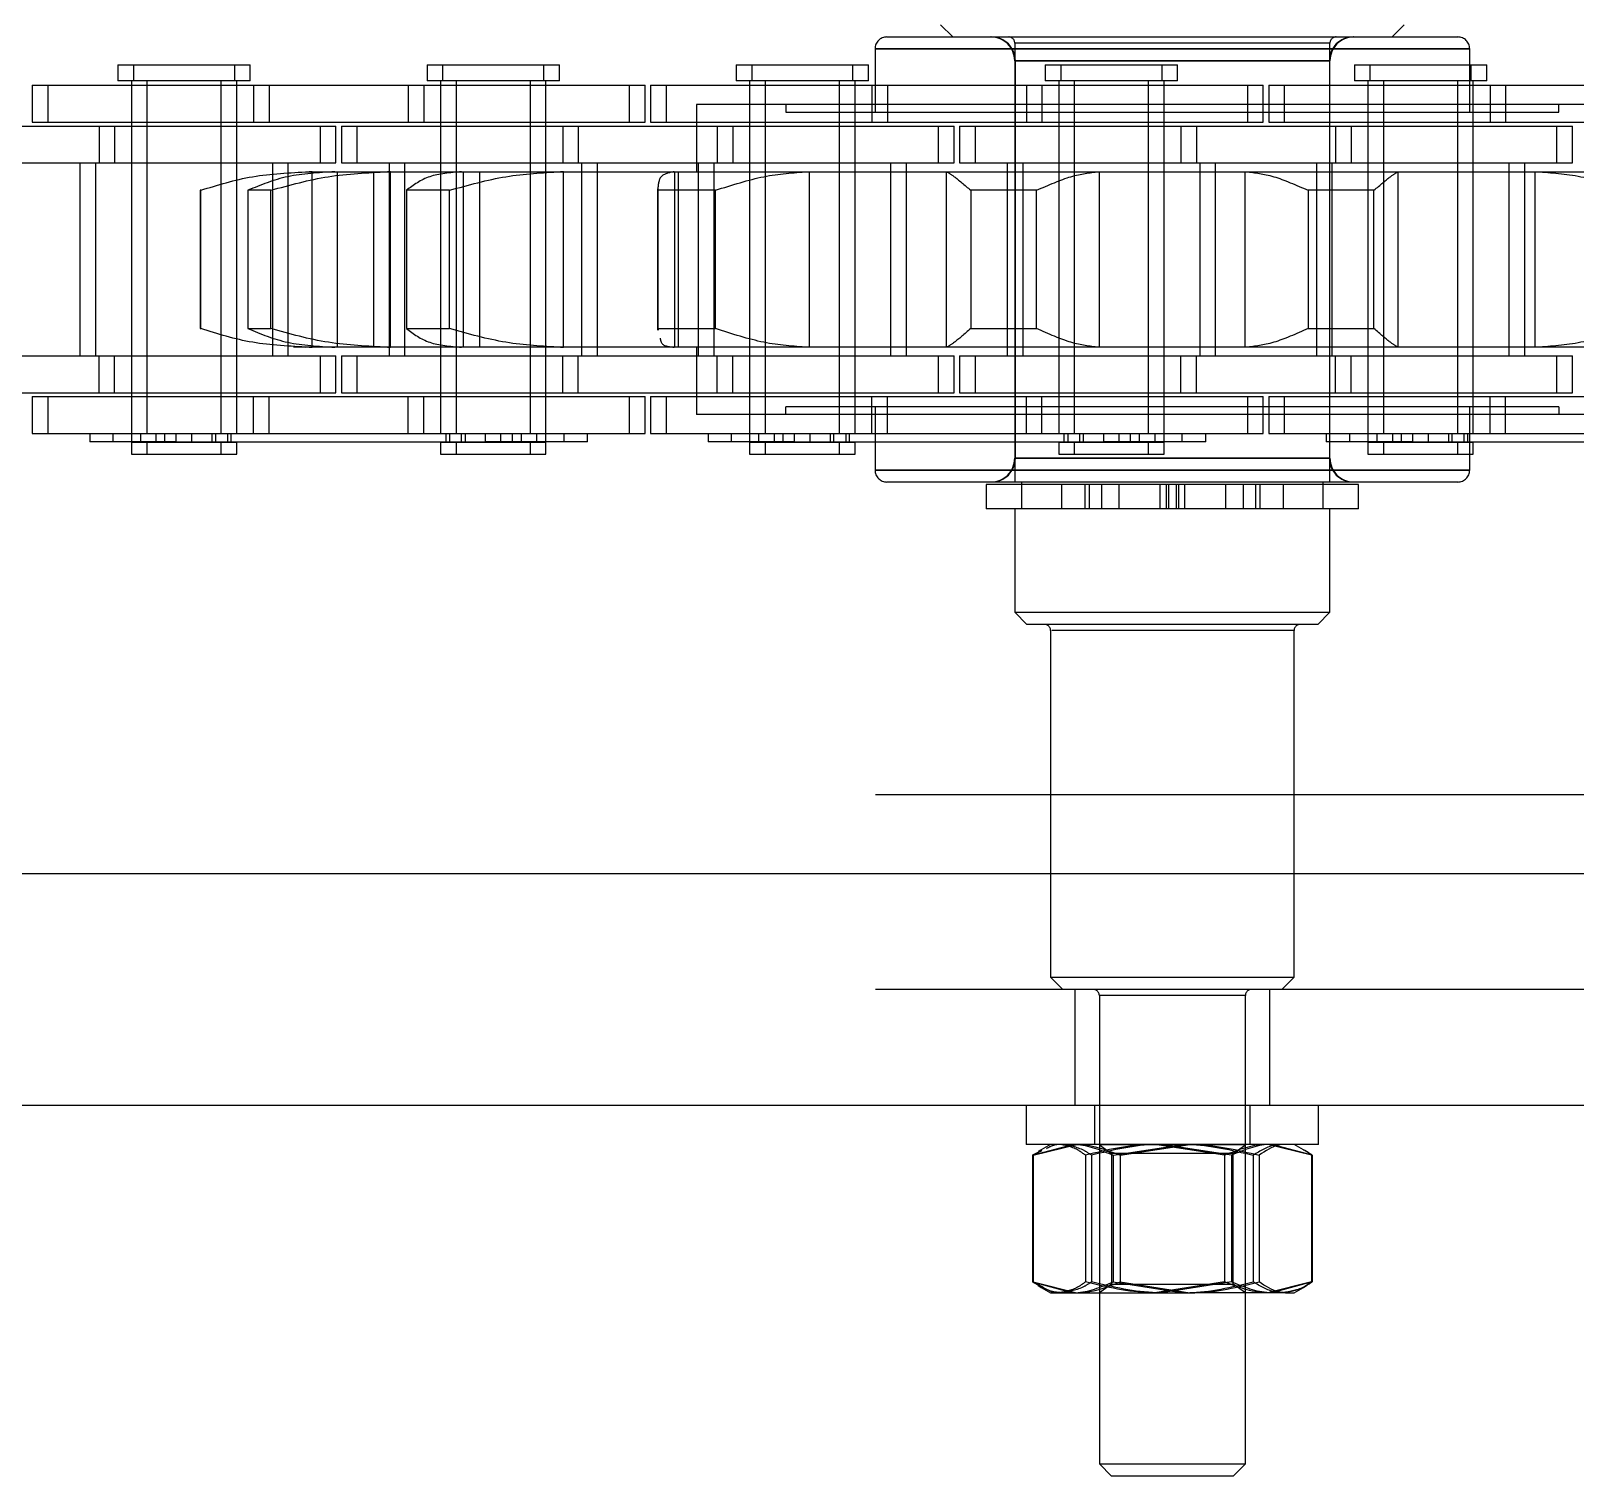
# Model space of a CAD drawing. Header units: metres. Extents: x 0 to 21025, y 0 to 14850.
# Drawn here: x 3496.2 to 3559.6, y 9031.4 to 9090.8 of the extents above; entities that cross this region are included whole.
import ezdxf

# ---------------------------------------------------------------- set-up
doc = ezdxf.new("R2010")
doc.units = ezdxf.units.M
doc.header["$LTSCALE"] = 25
doc.linetypes.add('HIDDEN2', pattern=[4.7625, 3.175, -1.5875])
doc.layers.add('SL4', color=4, linetype='Continuous')
doc.layers.add('ST1', color=7, linetype='HIDDEN2')

msp = doc.modelspace()

# ---------------------------------------------------------------- linework, layer by layer
at = {"layer": 'SL4'}
for p, q in [((2880.564, 9056.144), (4205.539, 9056.144)), ((4205.539, 9046.619), (2880.564, 9046.619)), ((3537.052, 9046.619), (3537.052, 9045.019)), ((3549.052, 9045.019), (3549.052, 9046.619)), ((3548.623, 9045.019), (3537.052, 9045.019)), ((3537.337, 9044.572), (3539.123, 9045.019)), ((3537.683, 9044.754), (3537.337, 9044.572)), ((3538.052, 9045.019), (3537.667, 9044.797)), ((3540.909, 9044.572), (3543.766, 9045.019)), ((3548.436, 9044.797), (3548.052, 9045.019)), ((3548.564, 9044.723), (3548.436, 9044.797)), ((3549.052, 9045.019), (3548.623, 9045.019)), ((3537.301, 9044.572), (3537.301, 9039.365)), ((3537.337, 9044.572), (3537.337, 9039.365)), ((3540.909, 9044.572), (3540.909, 9039.365)), ((3546.623, 9044.572), (3546.623, 9039.365)), ((3548.766, 9044.572), (3548.766, 9039.365)), ((3548.802, 9044.572), (3548.802, 9039.365)), ((3537.337, 9039.365), (3539.123, 9038.919)), ((3537.683, 9039.183), (3537.337, 9039.365)), ((3537.667, 9039.141), (3538.052, 9038.919)), ((3540.909, 9039.365), (3543.766, 9038.919)), ((3548.052, 9038.919), (3548.436, 9039.141)), ((3548.436, 9039.141), (3548.564, 9039.215)), ((3538.052, 9038.919), (3539.123, 9038.919)), ((3539.123, 9038.919), (3543.766, 9038.919)), ((3540.052, 9038.919), (3540.052, 9031.884)), ((3547.695, 9038.919), (3543.766, 9038.919)), ((3546.052, 9031.884), (3546.052, 9038.919)), ((3547.695, 9038.919), (3548.052, 9038.919)), ((3540.052, 9031.884), (3540.552, 9031.384)), ((3540.052, 9031.884), (3546.052, 9031.884)), ((3545.552, 9031.384), (3540.552, 9031.384)), ((3545.552, 9031.384), (3546.052, 9031.884))]:
    msp.add_line(p, q, dxfattribs=at)
for points, knots in [([(3539.123, 9045.019), (3539.165, 9045.018), (3539.768, 9045.012), (3540.359, 9044.784), (3540.909, 9044.572)], [0, 0, 0, 0, 0.070201, 1, 1, 1, 1]), ([(3543.766, 9045.019), (3543.834, 9045.018), (3544.798, 9045.012), (3545.744, 9044.784), (3546.623, 9044.572)], [0, 0, 0, 0, 0.070201, 1, 1, 1, 1]), ([(3547.695, 9045.019), (3547.597, 9045.012), (3547.234, 9044.987), (3546.881, 9044.747), (3546.623, 9044.572)], [0, 0, 0, 0, 0.2686336, 1, 1, 1, 1]), ([(3548.766, 9044.572), (3548.677, 9044.648), (3548.564, 9044.745), (3548.447, 9044.778), (3548.423, 9044.785)], [0, 0, 0, 0, 0.793753, 1, 1, 1, 1]), ([(3539.123, 9038.919), (3539.165, 9038.919), (3539.768, 9038.925), (3540.359, 9039.153), (3540.909, 9039.365)], [0, 0, 0, 0, 0.070201, 1, 1, 1, 1]), ([(3543.766, 9038.919), (3543.834, 9038.919), (3544.798, 9038.925), (3545.744, 9039.153), (3546.623, 9039.365)], [0, 0, 0, 0, 0.070201, 1, 1, 1, 1]), ([(3547.695, 9038.919), (3547.597, 9038.925), (3547.234, 9038.95), (3546.881, 9039.19), (3546.623, 9039.365)], [0, 0, 0, 0, 0.268634, 1, 1, 1, 1]), ([(3548.766, 9039.365), (3548.676, 9039.298), (3548.327, 9039.036), (3547.964, 9038.969), (3547.695, 9038.919)], [0, 0, 0, 0, 0.257551, 1, 1, 1, 1])]:
    msp.add_open_spline(points, degree=3, knots=knots, dxfattribs=at)
at = {"layer": 'ST1'}
for p, q in [((3533.527, 9091.029), (3534.027, 9090.529)), ((3552.077, 9090.529), (3552.577, 9091.029)), ((3531.325, 9090.529), (3554.778, 9090.529)), ((3530.837, 9090.04), (3530.837, 9087.44)), ((3530.837, 9090.04), (3555.267, 9090.04)), ((3555.267, 9090.04), (3530.837, 9090.04)), ((3549.527, 9090.279), (3536.577, 9090.279)), ((3549.527, 9090.279), (3536.577, 9090.279)), ((3536.577, 9090.279), (3536.577, 9072.239)), ((3549.527, 9072.239), (3549.527, 9090.279)), ((3555.267, 9087.44), (3555.267, 9090.04)), ((3499.731, 9089.384), (3504.528, 9089.384)), ((3499.731, 9089.384), (3499.731, 9088.725)), ((3500.37, 9089.384), (3500.37, 9088.725)), ((3504.528, 9089.384), (3505.167, 9089.384)), ((3504.528, 9088.725), (3504.528, 9089.384)), ((3505.167, 9088.725), (3505.167, 9089.384)), ((3512.431, 9089.384), (3517.228, 9089.384)), ((3512.431, 9089.384), (3512.431, 9088.725)), ((3513.07, 9089.384), (3513.07, 9088.725)), ((3517.228, 9089.384), (3517.867, 9089.384)), ((3517.228, 9088.725), (3517.228, 9089.384)), ((3517.867, 9088.725), (3517.867, 9089.384)), ((3525.131, 9089.384), (3529.928, 9089.384)), ((3525.131, 9089.384), (3525.131, 9088.725)), ((3525.77, 9089.384), (3525.77, 9088.725)), ((3529.928, 9089.384), (3530.567, 9089.384)), ((3529.928, 9088.725), (3529.928, 9089.384)), ((3530.567, 9088.725), (3530.567, 9089.384)), ((3536.577, 9089.551), (3536.577, 9073.216)), ((3549.502, 9089.551), (3536.601, 9089.551)), ((3536.601, 9073.216), (3536.601, 9089.551)), ((3536.601, 9089.551), (3549.502, 9089.551)), ((3537.831, 9089.384), (3542.628, 9089.384)), ((3537.831, 9089.384), (3537.831, 9088.725)), ((3538.47, 9089.384), (3538.47, 9088.725)), ((3542.628, 9089.384), (3543.267, 9089.384)), ((3542.628, 9088.725), (3542.628, 9089.384)), ((3543.267, 9088.725), (3543.267, 9089.384)), ((3549.502, 9089.551), (3549.502, 9073.216)), ((3549.527, 9073.216), (3549.527, 9089.551)), ((3550.531, 9089.384), (3555.328, 9089.384)), ((3550.531, 9089.384), (3550.531, 9088.725)), ((3551.17, 9089.384), (3551.17, 9088.725)), ((3555.328, 9089.384), (3555.967, 9089.384)), ((3555.328, 9088.725), (3555.328, 9089.384)), ((3555.967, 9088.725), (3555.967, 9089.384)), ((3496.21, 9088.541), (3505.305, 9088.541)), ((3496.21, 9088.541), (3496.21, 9087.021)), ((3496.849, 9088.541), (3496.849, 9087.021)), ((3504.528, 9088.725), (3499.731, 9088.725)), ((3500.285, 9088.725), (3500.285, 9074.227)), ((3500.285, 9088.541), (3500.285, 9087.021)), ((3500.924, 9088.725), (3500.924, 9074.227)), ((3500.924, 9088.541), (3500.924, 9087.021)), ((3503.975, 9074.227), (3503.975, 9088.725)), ((3503.975, 9087.021), (3503.975, 9088.541)), ((3505.167, 9088.725), (3504.528, 9088.725)), ((3504.614, 9074.227), (3504.614, 9088.725)), ((3504.614, 9087.021), (3504.614, 9088.541)), ((3505.305, 9088.541), (3505.305, 9087.021)), ((3505.305, 9088.541), (3511.655, 9088.541)), ((3505.944, 9088.541), (3505.944, 9087.021)), ((3511.655, 9088.541), (3511.655, 9087.021)), ((3511.655, 9088.541), (3520.75, 9088.541)), ((3512.294, 9088.541), (3512.294, 9087.021)), ((3517.228, 9088.725), (3512.431, 9088.725)), ((3512.985, 9088.725), (3512.985, 9074.227)), ((3512.985, 9088.541), (3512.985, 9087.021)), ((3513.624, 9088.725), (3513.624, 9074.227)), ((3513.624, 9088.541), (3513.624, 9087.021)), ((3516.675, 9074.227), (3516.675, 9088.725)), ((3516.675, 9087.021), (3516.675, 9088.541)), ((3517.867, 9088.725), (3517.228, 9088.725)), ((3517.314, 9074.227), (3517.314, 9088.725)), ((3517.314, 9087.021), (3517.314, 9088.541)), ((3520.75, 9088.541), (3521.389, 9088.541)), ((3520.75, 9087.021), (3520.75, 9088.541)), ((3521.389, 9087.021), (3521.389, 9088.541)), ((3521.61, 9088.541), (3530.705, 9088.541)), ((3521.61, 9088.541), (3521.61, 9087.021)), ((3522.249, 9088.541), (3522.249, 9087.021)), ((3529.928, 9088.725), (3525.131, 9088.725)), ((3525.685, 9088.725), (3525.685, 9074.227)), ((3525.685, 9088.541), (3525.685, 9087.021)), ((3526.324, 9088.725), (3526.324, 9074.227)), ((3526.324, 9088.541), (3526.324, 9087.021)), ((3529.375, 9074.227), (3529.375, 9088.725)), ((3529.375, 9087.021), (3529.375, 9088.541)), ((3530.567, 9088.725), (3529.928, 9088.725)), ((3530.014, 9074.227), (3530.014, 9088.725)), ((3530.014, 9087.021), (3530.014, 9088.541)), ((3530.705, 9088.541), (3530.705, 9087.021)), ((3530.705, 9088.541), (3537.055, 9088.541)), ((3531.344, 9088.541), (3531.344, 9087.021)), ((3537.055, 9088.541), (3537.055, 9087.021)), ((3537.055, 9088.541), (3546.15, 9088.541)), ((3537.694, 9088.541), (3537.694, 9087.021)), ((3542.628, 9088.725), (3537.831, 9088.725)), ((3538.385, 9088.725), (3538.385, 9074.227)), ((3538.385, 9088.541), (3538.385, 9087.021)), ((3539.024, 9088.725), (3539.024, 9074.227)), ((3539.024, 9088.541), (3539.024, 9087.021)), ((3542.075, 9074.227), (3542.075, 9088.725)), ((3542.075, 9087.021), (3542.075, 9088.541)), ((3543.267, 9088.725), (3542.628, 9088.725)), ((3542.714, 9074.227), (3542.714, 9088.725)), ((3542.714, 9087.021), (3542.714, 9088.541)), ((3546.15, 9088.541), (3546.789, 9088.541)), ((3546.15, 9087.021), (3546.15, 9088.541)), ((3546.789, 9087.021), (3546.789, 9088.541)), ((3547.01, 9088.541), (3556.105, 9088.541)), ((3547.01, 9088.541), (3547.01, 9087.021)), ((3547.649, 9088.541), (3547.649, 9087.021)), ((3555.328, 9088.725), (3550.531, 9088.725)), ((3551.085, 9088.725), (3551.085, 9074.227)), ((3551.085, 9088.541), (3551.085, 9087.021)), ((3551.724, 9088.725), (3551.724, 9074.227)), ((3551.724, 9088.541), (3551.724, 9087.021)), ((3554.775, 9074.227), (3554.775, 9088.725)), ((3554.775, 9087.021), (3554.775, 9088.541)), ((3555.967, 9088.725), (3555.328, 9088.725)), ((3555.414, 9074.227), (3555.414, 9088.725)), ((3555.414, 9087.021), (3555.414, 9088.541)), ((3556.105, 9088.541), (3556.105, 9087.021)), ((3556.105, 9088.541), (3562.455, 9088.541)), ((3556.744, 9088.541), (3556.744, 9087.021)), ((3562.596, 9087.759), (3523.508, 9087.759)), ((3523.508, 9087.759), (3523.508, 9084.989)), ((3527.172, 9087.759), (3527.172, 9087.44)), ((3527.172, 9087.44), (3558.931, 9087.44)), ((3558.931, 9087.44), (3558.931, 9087.759)), ((3492.605, 9086.869), (3498.955, 9086.869)), ((3496.21, 9087.021), (3505.305, 9087.021)), ((3498.955, 9086.869), (3498.955, 9085.349)), ((3498.955, 9086.869), (3508.05, 9086.869)), ((3499.594, 9086.869), (3499.594, 9085.349)), ((3500.285, 9086.869), (3500.285, 9085.349)), ((3500.924, 9086.869), (3500.924, 9085.349)), ((3503.975, 9085.349), (3503.975, 9086.869)), ((3504.614, 9085.349), (3504.614, 9086.869)), ((3505.305, 9087.021), (3511.655, 9087.021)), ((3508.05, 9086.869), (3508.689, 9086.869)), ((3508.05, 9085.349), (3508.05, 9086.869)), ((3508.689, 9085.349), (3508.689, 9086.869)), ((3508.91, 9086.869), (3518.005, 9086.869)), ((3508.91, 9086.869), (3508.91, 9085.349)), ((3509.549, 9086.869), (3509.549, 9085.349)), ((3511.655, 9087.021), (3520.75, 9087.021)), ((3512.985, 9086.869), (3512.985, 9085.349)), ((3513.624, 9086.869), (3513.624, 9085.349)), ((3516.675, 9085.349), (3516.675, 9086.869)), ((3517.314, 9085.349), (3517.314, 9086.869)), ((3518.005, 9086.869), (3518.005, 9085.349)), ((3518.005, 9086.869), (3524.355, 9086.869)), ((3518.644, 9086.869), (3518.644, 9085.349)), ((3520.75, 9087.021), (3521.389, 9087.021)), ((3521.61, 9087.021), (3530.705, 9087.021)), ((3524.355, 9086.869), (3524.355, 9085.349)), ((3524.355, 9086.869), (3533.45, 9086.869)), ((3524.994, 9086.869), (3524.994, 9085.349)), ((3525.685, 9086.869), (3525.685, 9085.349)), ((3526.324, 9086.869), (3526.324, 9085.349)), ((3529.375, 9085.349), (3529.375, 9086.869)), ((3530.014, 9085.349), (3530.014, 9086.869)), ((3530.705, 9087.021), (3537.055, 9087.021)), ((3533.45, 9086.869), (3534.089, 9086.869)), ((3533.45, 9085.349), (3533.45, 9086.869)), ((3534.089, 9085.349), (3534.089, 9086.869)), ((3534.31, 9086.869), (3543.405, 9086.869)), ((3534.31, 9086.869), (3534.31, 9085.349)), ((3534.949, 9086.869), (3534.949, 9085.349)), ((3537.055, 9087.021), (3546.15, 9087.021)), ((3538.385, 9086.869), (3538.385, 9085.349)), ((3539.024, 9086.869), (3539.024, 9085.349)), ((3542.075, 9085.349), (3542.075, 9086.869)), ((3542.714, 9085.349), (3542.714, 9086.869)), ((3543.405, 9086.869), (3543.405, 9085.349)), ((3543.405, 9086.869), (3549.755, 9086.869)), ((3544.044, 9086.869), (3544.044, 9085.349)), ((3546.15, 9087.021), (3546.789, 9087.021)), ((3547.01, 9087.021), (3556.105, 9087.021)), ((3549.755, 9086.869), (3549.755, 9085.349)), ((3549.755, 9086.869), (3558.85, 9086.869)), ((3550.394, 9086.869), (3550.394, 9085.349)), ((3551.085, 9086.869), (3551.085, 9085.349)), ((3551.724, 9086.869), (3551.724, 9085.349)), ((3554.775, 9085.349), (3554.775, 9086.869)), ((3555.414, 9085.349), (3555.414, 9086.869)), ((3556.105, 9087.021), (3562.455, 9087.021)), ((3558.85, 9086.869), (3559.489, 9086.869)), ((3558.85, 9085.349), (3558.85, 9086.869)), ((3559.489, 9085.349), (3559.489, 9086.869)), ((3492.605, 9085.349), (3498.955, 9085.349)), ((3498.17, 9085.349), (3498.17, 9077.419)), ((3498.809, 9085.349), (3498.809, 9077.419)), ((3498.955, 9085.349), (3508.05, 9085.349)), ((3500.285, 9085.349), (3500.285, 9077.419)), ((3500.924, 9085.349), (3500.924, 9077.419)), ((3503.975, 9077.419), (3503.975, 9085.349)), ((3504.614, 9077.419), (3504.614, 9085.349)), ((3506.09, 9077.419), (3506.09, 9085.349)), ((3506.729, 9077.419), (3506.729, 9085.349)), ((3508.05, 9085.349), (3508.689, 9085.349)), ((3508.91, 9085.349), (3518.005, 9085.349)), ((3510.87, 9085.349), (3510.87, 9077.419)), ((3511.509, 9085.349), (3511.509, 9077.419)), ((3512.985, 9085.349), (3512.985, 9077.419)), ((3513.624, 9085.349), (3513.624, 9077.419)), ((3516.675, 9077.419), (3516.675, 9085.349)), ((3517.314, 9077.419), (3517.314, 9085.349)), ((3518.005, 9085.349), (3524.355, 9085.349)), ((3518.79, 9077.419), (3518.79, 9085.349)), ((3519.429, 9077.419), (3519.429, 9085.349)), ((3523.57, 9085.349), (3523.57, 9077.419)), ((3524.209, 9085.349), (3524.209, 9077.419)), ((3524.355, 9085.349), (3533.45, 9085.349)), ((3525.685, 9085.349), (3525.685, 9077.419)), ((3526.324, 9085.349), (3526.324, 9077.419)), ((3529.375, 9077.419), (3529.375, 9085.349)), ((3530.014, 9077.419), (3530.014, 9085.349)), ((3531.49, 9077.419), (3531.49, 9085.349)), ((3532.129, 9077.419), (3532.129, 9085.349)), ((3533.45, 9085.349), (3534.089, 9085.349)), ((3534.31, 9085.349), (3543.405, 9085.349)), ((3536.27, 9085.349), (3536.27, 9077.419)), ((3536.909, 9085.349), (3536.909, 9077.419)), ((3538.385, 9085.349), (3538.385, 9077.419)), ((3539.024, 9085.349), (3539.024, 9077.419)), ((3542.075, 9077.419), (3542.075, 9085.349)), ((3542.714, 9077.419), (3542.714, 9085.349)), ((3543.405, 9085.349), (3549.755, 9085.349)), ((3544.19, 9077.419), (3544.19, 9085.349)), ((3544.829, 9077.419), (3544.829, 9085.349)), ((3548.97, 9085.349), (3548.97, 9077.419)), ((3549.609, 9085.349), (3549.609, 9077.419)), ((3549.755, 9085.349), (3558.85, 9085.349)), ((3551.085, 9085.349), (3551.085, 9077.419)), ((3551.724, 9085.349), (3551.724, 9077.419)), ((3554.775, 9077.419), (3554.775, 9085.349)), ((3555.414, 9077.419), (3555.414, 9085.349)), ((3556.89, 9077.419), (3556.89, 9085.349)), ((3557.529, 9077.419), (3557.529, 9085.349)), ((3558.85, 9085.349), (3559.489, 9085.349)), ((3507.444, 9084.989), (3507.585, 9084.989)), ((3507.585, 9084.989), (3507.711, 9084.989)), ((3507.711, 9084.989), (3507.585, 9084.989)), ((3507.711, 9077.779), (3507.711, 9084.989)), ((3507.711, 9084.989), (3508.642, 9084.989)), ((3508.642, 9084.989), (3510.806, 9084.989)), ((3508.751, 9077.779), (3508.751, 9084.989)), ((3510.249, 9077.779), (3510.249, 9084.989)), ((3510.806, 9084.989), (3510.935, 9084.989)), ((3510.935, 9084.989), (3510.806, 9084.989)), ((3510.935, 9077.779), (3510.935, 9084.989)), ((3510.935, 9084.989), (3513.848, 9084.989)), ((3513.848, 9084.989), (3517.917, 9084.989)), ((3513.927, 9077.779), (3513.927, 9084.989)), ((3514.596, 9077.779), (3514.596, 9084.989)), ((3517.917, 9084.989), (3518.032, 9084.989)), ((3518.032, 9084.989), (3517.917, 9084.989)), ((3518.032, 9077.779), (3518.032, 9084.989)), ((3518.032, 9084.989), (3522.578, 9084.989)), ((3522.578, 9084.989), (3528.059, 9084.989)), ((3522.616, 9077.779), (3522.616, 9084.989)), ((3522.766, 9077.779), (3522.766, 9084.989)), ((3528.059, 9084.989), (3528.147, 9084.989)), ((3528.147, 9077.779), (3528.147, 9084.989)), ((3528.147, 9084.989), (3533.77, 9084.989)), ((3533.77, 9077.779), (3533.77, 9084.989)), ((3533.77, 9084.989), (3533.776, 9084.989)), ((3533.776, 9084.989), (3540.01, 9084.989)), ((3540.01, 9084.989), (3540.06, 9084.989)), ((3540.06, 9077.779), (3540.06, 9084.989)), ((3540.06, 9084.989), (3546.043, 9084.989)), ((3546.043, 9077.779), (3546.043, 9084.989)), ((3546.043, 9084.989), (3546.094, 9084.989)), ((3546.094, 9084.989), (3552.327, 9084.989)), ((3552.327, 9084.989), (3552.333, 9084.989)), ((3552.333, 9077.779), (3552.333, 9084.989)), ((3552.333, 9084.989), (3557.956, 9084.989)), ((3557.956, 9077.779), (3557.956, 9084.989)), ((3557.956, 9084.989), (3558.044, 9084.989)), ((3558.044, 9084.989), (3563.526, 9084.989)), ((3503.135, 9084.227), (3503.112, 9084.227)), ((3503.112, 9084.227), (3503.112, 9078.541)), ((3503.135, 9078.541), (3503.135, 9084.227)), ((3506.012, 9084.227), (3505.073, 9084.227)), ((3505.073, 9084.227), (3505.073, 9078.541)), ((3506.012, 9078.541), (3506.012, 9084.227)), ((3513.356, 9084.227), (3511.592, 9084.227)), ((3511.592, 9084.227), (3511.592, 9078.541)), ((3513.356, 9078.541), (3513.356, 9084.227)), ((3521.904, 9084.284), (3521.904, 9078.483)), ((3524.281, 9084.227), (3521.906, 9084.227)), ((3521.906, 9084.227), (3521.906, 9078.541)), ((3524.281, 9078.541), (3524.281, 9084.227)), ((3537.471, 9084.227), (3534.77, 9084.227)), ((3534.77, 9084.227), (3534.77, 9078.541)), ((3537.471, 9078.541), (3537.471, 9084.227)), ((3548.632, 9084.227), (3548.632, 9078.541)), ((3551.334, 9084.227), (3548.632, 9084.227)), ((3551.334, 9078.541), (3551.334, 9084.227)), ((3503.112, 9078.541), (3503.135, 9078.541)), ((3505.073, 9078.541), (3506.012, 9078.541)), ((3511.592, 9078.541), (3513.356, 9078.541)), ((3521.906, 9078.541), (3524.281, 9078.541)), ((3521.906, 9078.541), (3521.921, 9078.483)), ((3534.77, 9078.541), (3537.471, 9078.541)), ((3548.632, 9078.541), (3551.334, 9078.541)), ((3506.948, 9077.788), (3507.444, 9077.779)), ((3507.585, 9077.779), (3507.444, 9077.779)), ((3507.711, 9077.779), (3507.585, 9077.779)), ((3507.585, 9077.779), (3507.711, 9077.779)), ((3508.642, 9077.779), (3507.711, 9077.779)), ((3510.806, 9077.779), (3508.642, 9077.779)), ((3510.935, 9077.779), (3510.806, 9077.779)), ((3510.806, 9077.779), (3510.935, 9077.779)), ((3513.848, 9077.779), (3510.935, 9077.779)), ((3517.917, 9077.779), (3513.848, 9077.779)), ((3518.032, 9077.779), (3517.917, 9077.779)), ((3517.917, 9077.779), (3518.032, 9077.779)), ((3522.578, 9077.779), (3518.032, 9077.779)), ((3528.059, 9077.779), (3522.578, 9077.779)), ((3523.508, 9077.779), (3523.508, 9075.009)), ((3528.147, 9077.779), (3528.059, 9077.779)), ((3533.77, 9077.779), (3528.147, 9077.779)), ((3533.776, 9077.779), (3533.77, 9077.779)), ((3540.01, 9077.779), (3533.776, 9077.779)), ((3540.06, 9077.779), (3540.01, 9077.779)), ((3546.043, 9077.779), (3540.06, 9077.779)), ((3546.094, 9077.779), (3546.043, 9077.779)), ((3552.327, 9077.779), (3546.094, 9077.779)), ((3552.333, 9077.779), (3552.327, 9077.779)), ((3557.956, 9077.779), (3552.333, 9077.779)), ((3558.044, 9077.779), (3557.956, 9077.779)), ((3563.526, 9077.779), (3558.044, 9077.779)), ((3492.605, 9077.419), (3498.955, 9077.419)), ((3498.955, 9075.899), (3498.955, 9077.419)), ((3498.955, 9077.419), (3508.05, 9077.419)), ((3499.594, 9075.899), (3499.594, 9077.419)), ((3500.285, 9077.419), (3500.285, 9075.899)), ((3500.924, 9077.419), (3500.924, 9075.899)), ((3503.975, 9075.899), (3503.975, 9077.419)), ((3504.614, 9075.899), (3504.614, 9077.419)), ((3508.05, 9077.419), (3508.689, 9077.419)), ((3508.05, 9075.899), (3508.05, 9077.419)), ((3508.689, 9075.899), (3508.689, 9077.419)), ((3508.91, 9077.419), (3518.005, 9077.419)), ((3508.91, 9077.419), (3508.91, 9075.899)), ((3509.549, 9077.419), (3509.549, 9075.899)), ((3512.985, 9077.419), (3512.985, 9075.899)), ((3513.624, 9077.419), (3513.624, 9075.899)), ((3516.675, 9075.899), (3516.675, 9077.419)), ((3517.314, 9075.899), (3517.314, 9077.419)), ((3518.005, 9075.899), (3518.005, 9077.419)), ((3518.005, 9077.419), (3524.355, 9077.419)), ((3518.644, 9075.899), (3518.644, 9077.419)), ((3524.355, 9075.899), (3524.355, 9077.419)), ((3524.355, 9077.419), (3533.45, 9077.419)), ((3524.994, 9075.899), (3524.994, 9077.419)), ((3525.685, 9077.419), (3525.685, 9075.899)), ((3526.324, 9077.419), (3526.324, 9075.899)), ((3529.375, 9075.899), (3529.375, 9077.419)), ((3530.014, 9075.899), (3530.014, 9077.419)), ((3533.45, 9077.419), (3534.089, 9077.419)), ((3533.45, 9075.899), (3533.45, 9077.419)), ((3534.089, 9075.899), (3534.089, 9077.419)), ((3534.31, 9077.419), (3543.405, 9077.419)), ((3534.31, 9077.419), (3534.31, 9075.899)), ((3534.949, 9077.419), (3534.949, 9075.899)), ((3538.385, 9077.419), (3538.385, 9075.899)), ((3539.024, 9077.419), (3539.024, 9075.899)), ((3542.075, 9075.899), (3542.075, 9077.419)), ((3542.714, 9075.899), (3542.714, 9077.419)), ((3543.405, 9075.899), (3543.405, 9077.419)), ((3543.405, 9077.419), (3549.755, 9077.419)), ((3544.044, 9075.899), (3544.044, 9077.419)), ((3549.755, 9075.899), (3549.755, 9077.419)), ((3549.755, 9077.419), (3558.85, 9077.419)), ((3550.394, 9075.899), (3550.394, 9077.419)), ((3551.085, 9077.419), (3551.085, 9075.899)), ((3551.724, 9077.419), (3551.724, 9075.899)), ((3554.775, 9075.899), (3554.775, 9077.419)), ((3555.414, 9075.899), (3555.414, 9077.419)), ((3558.85, 9077.419), (3559.489, 9077.419)), ((3558.85, 9075.899), (3558.85, 9077.419)), ((3559.489, 9075.899), (3559.489, 9077.419)), ((3492.605, 9075.899), (3498.955, 9075.899)), ((3498.955, 9075.899), (3508.05, 9075.899)), ((3508.05, 9075.899), (3508.689, 9075.899)), ((3508.91, 9075.899), (3518.005, 9075.899)), ((3518.005, 9075.899), (3524.355, 9075.899)), ((3524.355, 9075.899), (3533.45, 9075.899)), ((3533.45, 9075.899), (3534.089, 9075.899)), ((3534.31, 9075.899), (3543.405, 9075.899)), ((3543.405, 9075.899), (3549.755, 9075.899)), ((3549.755, 9075.899), (3558.85, 9075.899)), ((3558.85, 9075.899), (3559.489, 9075.899)), ((3496.21, 9075.747), (3505.305, 9075.747)), ((3496.21, 9075.747), (3496.21, 9074.227)), ((3496.849, 9075.747), (3496.849, 9074.227)), ((3500.285, 9075.747), (3500.285, 9073.894)), ((3500.924, 9075.747), (3500.924, 9074.227)), ((3503.975, 9074.227), (3503.975, 9075.747)), ((3504.614, 9074.227), (3504.614, 9075.747)), ((3505.305, 9074.227), (3505.305, 9075.747)), ((3505.305, 9075.747), (3511.655, 9075.747)), ((3505.944, 9074.227), (3505.944, 9075.747)), ((3511.655, 9074.227), (3511.655, 9075.747)), ((3511.655, 9075.747), (3520.75, 9075.747)), ((3512.294, 9074.227), (3512.294, 9075.747)), ((3512.985, 9075.747), (3512.985, 9074.227)), ((3513.624, 9075.747), (3513.624, 9074.227)), ((3516.675, 9074.227), (3516.675, 9075.747)), ((3517.314, 9073.894), (3517.314, 9075.747)), ((3520.75, 9075.747), (3521.389, 9075.747)), ((3520.75, 9074.227), (3520.75, 9075.747)), ((3521.389, 9074.227), (3521.389, 9075.747)), ((3521.61, 9075.747), (3530.705, 9075.747)), ((3521.61, 9075.747), (3521.61, 9074.227)), ((3522.249, 9075.747), (3522.249, 9074.227)), ((3525.685, 9075.747), (3525.685, 9073.894)), ((3526.324, 9075.747), (3526.324, 9074.227)), ((3527.172, 9075.009), (3527.172, 9075.327)), ((3558.931, 9075.327), (3527.172, 9075.327)), ((3529.375, 9074.227), (3529.375, 9075.747)), ((3530.014, 9074.227), (3530.014, 9075.747)), ((3530.705, 9074.227), (3530.705, 9075.747)), ((3530.705, 9075.747), (3537.055, 9075.747)), ((3530.837, 9075.327), (3530.837, 9072.727)), ((3531.344, 9074.227), (3531.344, 9075.747)), ((3537.055, 9074.227), (3537.055, 9075.747)), ((3537.055, 9075.747), (3546.15, 9075.747)), ((3537.694, 9074.227), (3537.694, 9075.747)), ((3538.385, 9075.747), (3538.385, 9074.227)), ((3539.024, 9075.747), (3539.024, 9074.227)), ((3542.075, 9074.227), (3542.075, 9075.747)), ((3542.714, 9073.894), (3542.714, 9075.747)), ((3546.15, 9075.747), (3546.789, 9075.747)), ((3546.15, 9074.227), (3546.15, 9075.747)), ((3546.789, 9074.227), (3546.789, 9075.747)), ((3547.01, 9075.747), (3556.105, 9075.747)), ((3547.01, 9075.747), (3547.01, 9074.227)), ((3547.649, 9075.747), (3547.649, 9074.227)), ((3551.085, 9075.747), (3551.085, 9073.894)), ((3551.724, 9075.747), (3551.724, 9074.227)), ((3554.775, 9074.227), (3554.775, 9075.747)), ((3555.267, 9072.727), (3555.267, 9075.327)), ((3555.414, 9074.227), (3555.414, 9075.747)), ((3556.105, 9074.227), (3556.105, 9075.747)), ((3556.105, 9075.747), (3562.455, 9075.747)), ((3556.744, 9074.227), (3556.744, 9075.747)), ((3558.931, 9075.327), (3558.931, 9075.009)), ((3562.596, 9075.009), (3523.508, 9075.009)), ((3496.21, 9074.227), (3505.305, 9074.227)), ((3498.578, 9074.227), (3498.578, 9073.894)), ((3502.13, 9073.894), (3498.578, 9073.894)), ((3499.538, 9073.894), (3499.538, 9074.227)), ((3500.654, 9074.227), (3500.654, 9073.858)), ((3501.293, 9074.227), (3501.293, 9073.858)), ((3501.662, 9073.894), (3501.662, 9074.227)), ((3502.13, 9073.894), (3502.13, 9074.227)), ((3502.13, 9073.894), (3514.83, 9073.894)), ((3502.769, 9073.894), (3502.769, 9074.227)), ((3503.606, 9073.858), (3503.606, 9074.227)), ((3503.749, 9073.894), (3503.749, 9074.227)), ((3504.245, 9073.858), (3504.245, 9074.227)), ((3504.388, 9073.894), (3504.388, 9074.227)), ((3505.305, 9074.227), (3511.655, 9074.227)), ((3511.655, 9074.227), (3520.75, 9074.227)), ((3513.211, 9073.894), (3513.211, 9074.227)), ((3513.354, 9074.227), (3513.354, 9073.858)), ((3513.85, 9073.894), (3513.85, 9074.227)), ((3513.993, 9074.227), (3513.993, 9073.858)), ((3514.83, 9073.894), (3514.83, 9074.227)), ((3518.061, 9073.894), (3514.83, 9073.894)), ((3515.469, 9073.894), (3515.469, 9074.227)), ((3515.937, 9073.894), (3515.937, 9074.227)), ((3516.306, 9073.858), (3516.306, 9074.227)), ((3516.945, 9073.858), (3516.945, 9074.227)), ((3518.061, 9073.894), (3518.061, 9074.227)), ((3519.021, 9073.894), (3518.061, 9073.894)), ((3519.021, 9073.894), (3519.021, 9074.227)), ((3520.75, 9074.227), (3521.389, 9074.227)), ((3521.61, 9074.227), (3530.705, 9074.227)), ((3523.978, 9074.227), (3523.978, 9073.894)), ((3527.53, 9073.894), (3523.978, 9073.894)), ((3524.938, 9073.894), (3524.938, 9074.227)), ((3526.054, 9074.227), (3526.054, 9073.858)), ((3526.693, 9074.227), (3526.693, 9073.858)), ((3527.062, 9073.894), (3527.062, 9074.227)), ((3527.53, 9073.894), (3527.53, 9074.227)), ((3527.53, 9073.894), (3540.23, 9073.894)), ((3528.169, 9073.894), (3528.169, 9074.227)), ((3529.006, 9073.858), (3529.006, 9074.227)), ((3529.149, 9073.894), (3529.149, 9074.227)), ((3529.645, 9073.858), (3529.645, 9074.227)), ((3529.788, 9073.894), (3529.788, 9074.227)), ((3530.705, 9074.227), (3537.055, 9074.227)), ((3537.055, 9074.227), (3546.15, 9074.227)), ((3538.611, 9073.894), (3538.611, 9074.227)), ((3538.754, 9074.227), (3538.754, 9073.858)), ((3539.25, 9073.894), (3539.25, 9074.227)), ((3539.393, 9074.227), (3539.393, 9073.858)), ((3540.23, 9073.894), (3540.23, 9074.227)), ((3543.461, 9073.894), (3540.23, 9073.894)), ((3540.869, 9073.894), (3540.869, 9074.227)), ((3541.337, 9073.894), (3541.337, 9074.227)), ((3541.706, 9073.858), (3541.706, 9074.227)), ((3542.345, 9073.858), (3542.345, 9074.227)), ((3543.461, 9073.894), (3543.461, 9074.227)), ((3544.421, 9073.894), (3543.461, 9073.894)), ((3544.421, 9073.894), (3544.421, 9074.227)), ((3546.15, 9074.227), (3546.789, 9074.227)), ((3547.01, 9074.227), (3556.105, 9074.227)), ((3549.378, 9074.227), (3549.378, 9073.894)), ((3552.93, 9073.894), (3549.378, 9073.894)), ((3550.338, 9073.894), (3550.338, 9074.227)), ((3551.454, 9074.227), (3551.454, 9073.858)), ((3552.093, 9074.227), (3552.093, 9073.858)), ((3552.462, 9073.894), (3552.462, 9074.227)), ((3552.93, 9073.894), (3552.93, 9074.227)), ((3552.93, 9073.894), (3565.63, 9073.894)), ((3553.569, 9073.894), (3553.569, 9074.227)), ((3554.406, 9073.858), (3554.406, 9074.227)), ((3554.549, 9073.894), (3554.549, 9074.227)), ((3555.045, 9073.858), (3555.045, 9074.227)), ((3555.188, 9073.894), (3555.188, 9074.227)), ((3556.105, 9074.227), (3562.455, 9074.227)), ((3503.975, 9073.858), (3500.285, 9073.858)), ((3500.285, 9073.858), (3500.285, 9073.384)), ((3500.285, 9073.384), (3503.975, 9073.384)), ((3500.924, 9073.858), (3500.924, 9073.384)), ((3504.614, 9073.858), (3503.975, 9073.858)), ((3503.975, 9073.384), (3503.975, 9073.858)), ((3503.975, 9073.384), (3504.614, 9073.384)), ((3504.614, 9073.384), (3504.614, 9073.858)), ((3516.675, 9073.858), (3512.985, 9073.858)), ((3512.985, 9073.858), (3512.985, 9073.384)), ((3512.985, 9073.384), (3516.675, 9073.384)), ((3513.624, 9073.858), (3513.624, 9073.384)), ((3517.314, 9073.858), (3516.675, 9073.858)), ((3516.675, 9073.384), (3516.675, 9073.858)), ((3516.675, 9073.384), (3517.314, 9073.384)), ((3517.314, 9073.384), (3517.314, 9073.858)), ((3529.375, 9073.858), (3525.685, 9073.858)), ((3525.685, 9073.858), (3525.685, 9073.384)), ((3525.685, 9073.384), (3529.375, 9073.384)), ((3526.324, 9073.858), (3526.324, 9073.384)), ((3530.014, 9073.858), (3529.375, 9073.858)), ((3529.375, 9073.384), (3529.375, 9073.858)), ((3529.375, 9073.384), (3530.014, 9073.384)), ((3530.014, 9073.384), (3530.014, 9073.858)), ((3542.075, 9073.858), (3538.385, 9073.858)), ((3538.385, 9073.858), (3538.385, 9073.384)), ((3538.385, 9073.384), (3542.075, 9073.384)), ((3539.024, 9073.858), (3539.024, 9073.384)), ((3542.714, 9073.858), (3542.075, 9073.858)), ((3542.075, 9073.384), (3542.075, 9073.858)), ((3542.075, 9073.384), (3542.714, 9073.384)), ((3542.714, 9073.384), (3542.714, 9073.858)), ((3554.775, 9073.858), (3551.085, 9073.858)), ((3551.085, 9073.858), (3551.085, 9073.384)), ((3551.085, 9073.384), (3554.775, 9073.384)), ((3551.724, 9073.858), (3551.724, 9073.384)), ((3555.414, 9073.858), (3554.775, 9073.858)), ((3554.775, 9073.384), (3554.775, 9073.858)), ((3554.775, 9073.384), (3555.414, 9073.384)), ((3555.414, 9073.384), (3555.414, 9073.858)), ((3530.837, 9072.727), (3555.267, 9072.727)), ((3555.267, 9072.727), (3530.837, 9072.727)), ((3549.502, 9073.216), (3536.601, 9073.216)), ((3536.601, 9073.216), (3549.502, 9073.216)), ((3531.325, 9072.239), (3554.778, 9072.239)), ((3550.695, 9072.139), (3535.408, 9072.139)), ((3535.408, 9072.139), (3535.408, 9071.139)), ((3536.852, 9072.239), (3536.852, 9071.139)), ((3536.852, 9072.139), (3536.852, 9071.139)), ((3538.504, 9072.139), (3538.504, 9071.139)), ((3539.455, 9072.139), (3539.455, 9071.139)), ((3539.631, 9072.139), (3539.631, 9071.139)), ((3540.147, 9072.139), (3540.147, 9071.139)), ((3540.852, 9072.139), (3540.852, 9071.139)), ((3542.552, 9071.139), (3542.552, 9072.139)), ((3542.802, 9072.139), (3542.802, 9071.139)), ((3542.89, 9072.139), (3542.89, 9071.139)), ((3543.213, 9072.139), (3543.213, 9071.139)), ((3543.302, 9072.139), (3543.302, 9071.139)), ((3543.552, 9072.139), (3543.552, 9071.139)), ((3545.252, 9071.139), (3545.252, 9072.139)), ((3545.956, 9072.139), (3545.956, 9071.139)), ((3546.473, 9072.139), (3546.473, 9071.139)), ((3546.648, 9072.139), (3546.648, 9071.139)), ((3547.599, 9072.139), (3547.599, 9071.139)), ((3549.252, 9071.139), (3549.252, 9072.239)), ((3549.252, 9071.139), (3549.252, 9072.139)), ((3550.695, 9071.139), (3550.695, 9072.139)), ((3550.695, 9071.139), (3535.408, 9071.139)), ((3536.577, 9071.139), (3536.577, 9066.884)), ((3549.527, 9066.884), (3549.527, 9071.139)), ((3536.577, 9066.884), (3549.527, 9066.884)), ((3536.577, 9066.884), (3537.077, 9066.384)), ((3549.027, 9066.384), (3537.077, 9066.384)), ((3549.027, 9066.384), (3549.527, 9066.884)), ((3538.052, 9066.134), (3538.052, 9051.884)), ((3548.052, 9066.134), (3538.098, 9066.134)), ((3548.052, 9066.134), (3538.098, 9066.134)), ((3548.052, 9051.884), (3548.052, 9066.134)), ((4205.539, 9059.381), (2880.564, 9059.381)), ((2880.564, 9056.144), (4205.539, 9056.144)), ((3538.052, 9051.884), (3548.052, 9051.884)), ((3538.052, 9051.884), (3538.552, 9051.384)), ((3547.552, 9051.384), (3548.052, 9051.884)), ((4205.539, 9051.381), (2880.564, 9051.381)), ((3547.552, 9051.384), (3538.552, 9051.384)), ((3539.052, 9051.381), (3539.052, 9046.619)), ((3546.052, 9051.134), (3540.052, 9051.134)), ((3546.052, 9051.134), (3540.052, 9051.134)), ((3540.052, 9051.134), (3540.052, 9038.919)), ((3546.052, 9038.919), (3546.052, 9051.134)), ((3547.052, 9046.619), (3547.052, 9051.381)), ((3539.852, 9046.619), (3539.852, 9045.019)), ((3546.252, 9045.019), (3546.252, 9046.619)), ((3537.301, 9044.572), (3538.961, 9045.019)), ((3537.558, 9044.692), (3537.301, 9044.572)), ((3537.667, 9044.797), (3537.539, 9044.723)), ((3540.052, 9045.019), (3540.052, 9044.993)), ((3545.837, 9044.993), (3540.052, 9044.993)), ((3540.052, 9044.993), (3540.552, 9044.643)), ((3540.62, 9044.572), (3543.495, 9045.019)), ((3545.195, 9044.572), (3542.337, 9045.019)), ((3545.483, 9044.572), (3542.608, 9045.019)), ((3545.552, 9044.643), (3546.052, 9044.993)), ((3546.052, 9044.993), (3545.837, 9044.993)), ((3546.052, 9044.993), (3546.052, 9045.019)), ((3548.766, 9044.572), (3546.98, 9045.019)), ((3548.802, 9044.572), (3547.143, 9045.019)), ((3548.802, 9044.572), (3548.545, 9044.731)), ((3539.48, 9044.572), (3539.48, 9039.365)), ((3539.732, 9044.572), (3539.732, 9039.365)), ((3545.552, 9044.643), (3540.552, 9044.643)), ((3540.552, 9044.643), (3540.552, 9039.269)), ((3540.62, 9044.572), (3540.62, 9039.365)), ((3545.195, 9044.572), (3545.195, 9039.365)), ((3545.483, 9044.572), (3545.483, 9039.365)), ((3545.552, 9039.269), (3545.552, 9044.643)), ((3546.371, 9044.572), (3546.371, 9039.365)), ((3537.301, 9039.365), (3538.961, 9038.919)), ((3537.539, 9039.215), (3537.667, 9039.141)), ((3540.552, 9039.269), (3540.052, 9038.919)), ((3540.552, 9039.269), (3545.373, 9039.269)), ((3540.62, 9039.365), (3543.495, 9038.919)), ((3545.195, 9039.365), (3542.337, 9038.919)), ((3545.483, 9039.365), (3542.608, 9038.919)), ((3545.373, 9039.269), (3545.552, 9039.269)), ((3546.052, 9038.919), (3545.552, 9039.269)), ((3548.766, 9039.365), (3546.98, 9038.919)), ((3548.802, 9039.365), (3547.143, 9038.919))]:
    msp.add_line(p, q, dxfattribs=at)
for centre, radius, start, end in [((3531.325, 9090.04), 0.489, 90, 180), ((3535.599, 9089.551), 0.977, 0, 90), ((3535.626, 9089.553), 0.975, 359.89099, 89.89057), ((3536.327, 9090.279), 0.25, 0, 90), ((3550.477, 9089.553), 0.975, 90.10943, 180.10901), ((3549.777, 9090.279), 0.25, 90, 180), ((3550.504, 9089.551), 0.977, 90, 180), ((3554.778, 9090.04), 0.489, 0, 90), ((3531.325, 9072.727), 0.489, 180, 270), ((3535.599, 9073.216), 0.977, 270, 0), ((3535.626, 9073.214), 0.975, 270.10943, 0.10901), ((3550.477, 9073.214), 0.975, 179.89099, 269.89057), ((3550.504, 9073.216), 0.977, 180, 270), ((3554.778, 9072.727), 0.489, 270, 0), ((3537.802, 9066.134), 0.25, 0, 90), ((3548.302, 9066.134), 0.25, 90, 180), ((3539.802, 9051.134), 0.25, 0, 90), ((3546.302, 9051.134), 0.25, 90, 180)]:
    msp.add_arc(centre, radius, start, end, dxfattribs=at)
for points, knots in [([(3503.135, 9084.227), (3503.829, 9084.443), (3505.216, 9084.875), (3506.795, 9084.951), (3507.585, 9084.989)], [0, 0, 0, 0, 0.500133, 1, 1, 1, 1]), ([(3508.642, 9084.989), (3507.974, 9084.951), (3506.638, 9084.875), (3505.595, 9084.443), (3505.073, 9084.227)], [0, 0, 0, 0, 0.499459, 1, 1, 1, 1]), ([(3506.012, 9084.227), (3506.794, 9084.443), (3508.357, 9084.875), (3509.99, 9084.951), (3510.806, 9084.989)], [0, 0, 0, 0, 0.500152, 1, 1, 1, 1]), ([(3513.848, 9084.989), (3513.383, 9084.951), (3512.452, 9084.875), (3511.879, 9084.443), (3511.592, 9084.227)], [0, 0, 0, 0, 0.49948, 1, 1, 1, 1]), ([(3513.356, 9084.227), (3514.132, 9084.443), (3515.684, 9084.875), (3517.173, 9084.951), (3517.917, 9084.989)], [0, 0, 0, 0, 0.5005288, 1, 1, 1, 1]), ([(3522.578, 9084.989), (3522.371, 9084.951), (3521.956, 9084.875), (3521.923, 9084.443), (3521.906, 9084.227)], [0, 0, 0, 0, 0.499427, 1, 1, 1, 1]), ([(3524.281, 9084.227), (3524.958, 9084.443), (3526.311, 9084.875), (3527.477, 9084.951), (3528.059, 9084.989)], [0, 0, 0, 0, 0.500514, 1, 1, 1, 1]), ([(3533.776, 9084.989), (3533.852, 9084.951), (3534.005, 9084.876), (3534.514, 9084.443), (3534.77, 9084.227)], [0, 0, 0, 0, 0.499098, 1, 1, 1, 1]), ([(3537.471, 9084.227), (3537.967, 9084.443), (3538.957, 9084.875), (3539.659, 9084.951), (3540.01, 9084.989)], [0, 0, 0, 0, 0.500261, 1, 1, 1, 1]), ([(3546.094, 9084.989), (3546.444, 9084.951), (3547.146, 9084.875), (3548.136, 9084.443), (3548.632, 9084.227)], [0, 0, 0, 0, 0.499419, 1, 1, 1, 1]), ([(3551.334, 9084.227), (3551.588, 9084.443), (3552.098, 9084.875), (3552.251, 9084.951), (3552.327, 9084.989)], [0, 0, 0, 0, 0.500133, 1, 1, 1, 1]), ([(3558.044, 9084.989), (3558.626, 9084.951), (3559.792, 9084.875), (3561.145, 9084.443), (3561.822, 9084.227)], [0, 0, 0, 0, 0.499479, 1, 1, 1, 1]), ([(3507.585, 9077.779), (3506.797, 9077.816), (3505.217, 9077.892), (3503.83, 9078.324), (3503.135, 9078.541)], [0, 0, 0, 0, 0.4990975, 1, 1, 1, 1]), ([(3505.073, 9078.541), (3505.595, 9078.324), (3506.638, 9077.892), (3507.974, 9077.816), (3508.642, 9077.779)], [0, 0, 0, 0, 0.500534, 1, 1, 1, 1]), ([(3510.806, 9077.779), (3509.991, 9077.816), (3508.358, 9077.892), (3506.795, 9078.324), (3506.012, 9078.541)], [0, 0, 0, 0, 0.499124, 1, 1, 1, 1]), ([(3511.592, 9078.541), (3511.879, 9078.324), (3512.452, 9077.892), (3513.383, 9077.816), (3513.848, 9077.779)], [0, 0, 0, 0, 0.500513, 1, 1, 1, 1]), ([(3517.917, 9077.779), (3517.173, 9077.816), (3515.684, 9077.892), (3514.132, 9078.324), (3513.356, 9078.541)], [0, 0, 0, 0, 0.499464, 1, 1, 1, 1]), ([(3528.059, 9077.779), (3527.477, 9077.816), (3526.311, 9077.892), (3524.958, 9078.324), (3524.281, 9078.541)], [0, 0, 0, 0, 0.499479, 1, 1, 1, 1]), ([(3534.77, 9078.541), (3534.515, 9078.324), (3534.006, 9077.892), (3533.853, 9077.816), (3533.776, 9077.779)], [0, 0, 0, 0, 0.500133, 1, 1, 1, 1]), ([(3540.01, 9077.779), (3539.659, 9077.816), (3538.958, 9077.892), (3537.967, 9078.324), (3537.471, 9078.541)], [0, 0, 0, 0, 0.499419, 1, 1, 1, 1]), ([(3548.632, 9078.541), (3548.137, 9078.324), (3547.146, 9077.892), (3546.444, 9077.816), (3546.094, 9077.779)], [0, 0, 0, 0, 0.500261, 1, 1, 1, 1]), ([(3552.327, 9077.779), (3552.251, 9077.816), (3552.098, 9077.892), (3551.589, 9078.324), (3551.334, 9078.541)], [0, 0, 0, 0, 0.499098, 1, 1, 1, 1]), ([(3561.822, 9078.541), (3561.145, 9078.324), (3559.792, 9077.892), (3558.626, 9077.816), (3558.044, 9077.779)], [0, 0, 0, 0, 0.500514, 1, 1, 1, 1]), ([(3522.009, 9078.144), (3522.019, 9078.086), (3522.063, 9077.828), (3522.353, 9077.8), (3522.578, 9077.779)], [0, 0, 0, 0, 0.226088, 1, 1, 1, 1]), ([(3538.517, 9045.019), (3538.406, 9045.017), (3538.189, 9045.013), (3537.979, 9044.896), (3537.876, 9044.839)], [0, 0, 0, 0, 0.511638, 1, 1, 1, 1]), ([(3539.48, 9044.572), (3539.39, 9044.639), (3539.041, 9044.901), (3538.678, 9044.969), (3538.409, 9045.019)], [0, 0, 0, 0, 0.257551, 1, 1, 1, 1]), ([(3539.732, 9044.572), (3539.63, 9044.639), (3539.234, 9044.901), (3538.822, 9044.969), (3538.517, 9045.019)], [0, 0, 0, 0, 0.257551, 1, 1, 1, 1]), ([(3538.961, 9045.019), (3539, 9045.018), (3539.56, 9045.012), (3540.109, 9044.784), (3540.62, 9044.572)], [0, 0, 0, 0, 0.070201, 1, 1, 1, 1]), ([(3542.337, 9045.019), (3542.27, 9045.018), (3541.305, 9045.012), (3540.359, 9044.784), (3539.48, 9044.572)], [0, 0, 0, 0, 0.070201, 1, 1, 1, 1]), ([(3542.608, 9045.019), (3542.54, 9045.018), (3541.569, 9045.012), (3540.617, 9044.784), (3539.732, 9044.572)], [0, 0, 0, 0, 0.070201, 1, 1, 1, 1]), ([(3543.495, 9045.019), (3543.564, 9045.018), (3544.535, 9045.012), (3545.486, 9044.784), (3546.371, 9044.572)], [0, 0, 0, 0, 0.070201, 1, 1, 1, 1]), ([(3546.98, 9045.019), (3546.938, 9045.018), (3546.335, 9045.012), (3545.744, 9044.784), (3545.195, 9044.572)], [0, 0, 0, 0, 0.070201, 1, 1, 1, 1]), ([(3547.143, 9045.019), (3547.103, 9045.018), (3546.543, 9045.012), (3545.994, 9044.784), (3545.483, 9044.572)], [0, 0, 0, 0, 0.0702006, 1, 1, 1, 1]), ([(3547.587, 9045.019), (3547.476, 9045.012), (3547.065, 9044.987), (3546.664, 9044.747), (3546.371, 9044.572)], [0, 0, 0, 0, 0.268634, 1, 1, 1, 1]), ([(3538.517, 9038.919), (3538.406, 9038.925), (3537.995, 9038.95), (3537.594, 9039.19), (3537.301, 9039.365)], [0, 0, 0, 0, 0.268634, 1, 1, 1, 1]), ([(3538.409, 9038.919), (3538.311, 9038.923), (3538.066, 9038.933), (3537.827, 9039.089), (3537.683, 9039.183)], [0, 0, 0, 0, 0.397245, 1, 1, 1, 1]), ([(3539.48, 9039.365), (3539.39, 9039.298), (3539.041, 9039.036), (3538.678, 9038.969), (3538.409, 9038.919)], [0, 0, 0, 0, 0.257551, 1, 1, 1, 1]), ([(3539.732, 9039.365), (3539.63, 9039.298), (3539.234, 9039.036), (3538.822, 9038.969), (3538.517, 9038.919)], [0, 0, 0, 0, 0.257551, 1, 1, 1, 1]), ([(3538.961, 9038.919), (3539, 9038.919), (3539.56, 9038.925), (3540.109, 9039.153), (3540.62, 9039.365)], [0, 0, 0, 0, 0.0702006, 1, 1, 1, 1]), ([(3542.337, 9038.919), (3542.27, 9038.919), (3541.305, 9038.925), (3540.359, 9039.153), (3539.48, 9039.365)], [0, 0, 0, 0, 0.070201, 1, 1, 1, 1]), ([(3542.608, 9038.919), (3542.54, 9038.919), (3541.569, 9038.925), (3540.617, 9039.153), (3539.732, 9039.365)], [0, 0, 0, 0, 0.070201, 1, 1, 1, 1]), ([(3543.495, 9038.919), (3543.564, 9038.919), (3544.535, 9038.925), (3545.486, 9039.153), (3546.371, 9039.365)], [0, 0, 0, 0, 0.070201, 1, 1, 1, 1]), ([(3546.98, 9038.919), (3546.938, 9038.919), (3546.335, 9038.925), (3545.744, 9039.153), (3545.195, 9039.365)], [0, 0, 0, 0, 0.070201, 1, 1, 1, 1]), ([(3547.143, 9038.919), (3547.103, 9038.919), (3546.543, 9038.925), (3545.994, 9039.153), (3545.483, 9039.365)], [0, 0, 0, 0, 0.070201, 1, 1, 1, 1]), ([(3547.587, 9038.919), (3547.476, 9038.925), (3547.065, 9038.95), (3546.664, 9039.19), (3546.371, 9039.365)], [0, 0, 0, 0, 0.268634, 1, 1, 1, 1]), ([(3548.802, 9039.365), (3548.7, 9039.298), (3548.304, 9039.036), (3547.892, 9038.969), (3547.587, 9038.919)], [0, 0, 0, 0, 0.257551, 1, 1, 1, 1])]:
    msp.add_open_spline(points, degree=3, knots=knots, dxfattribs=at)

doc.saveas('drawing.dxf')
